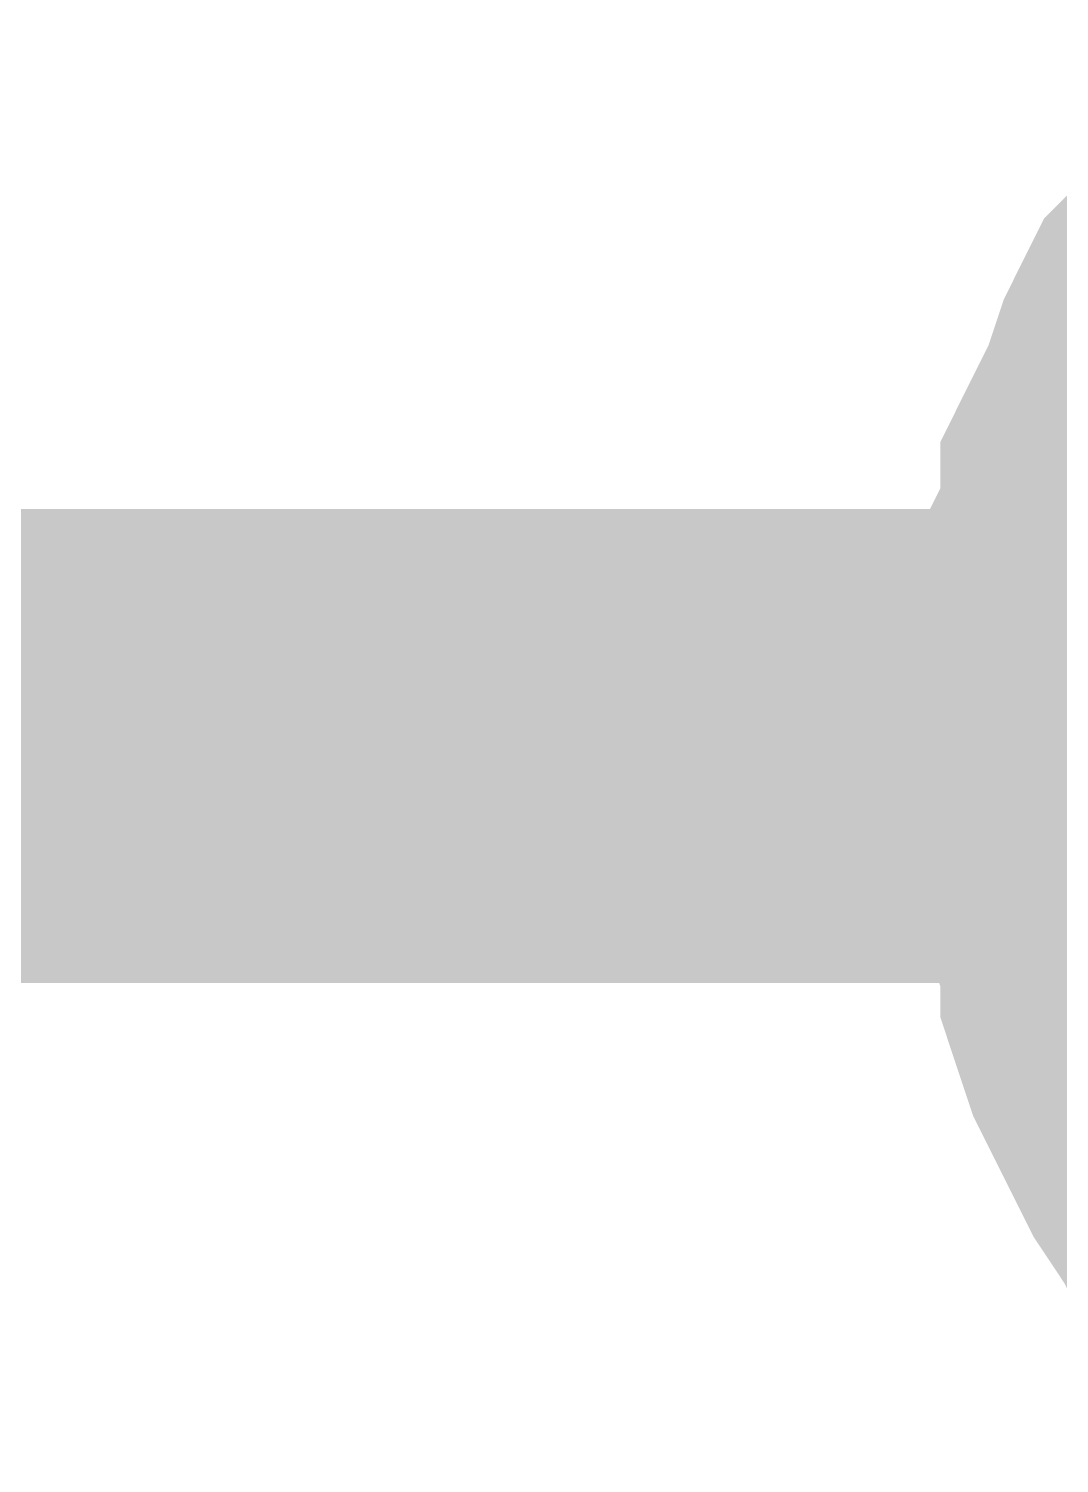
# Model space of a CAD drawing. Header units: inches. Extents: x 0 to 16.9, y 0 to 11.7.
# Drawn here: x 3.14238 to 3.16806, y 10.21575 to 10.25148 of the extents above; entities that cross this region are included whole.
import ezdxf

# ---------------------------------------------------------------- set-up
doc = ezdxf.new("R2010")
doc.units = ezdxf.units.IN
doc.header["$MEASUREMENT"] = 0
doc.layers.add('Sheet', color=255, linetype='Continuous')

msp = doc.modelspace()

# ---------------------------------------------------------------- linework, layer by layer
at = {"layer": 'Sheet'}
for points in [[(3.170217, 10.233614, 0.0118, 0.0118, 0), (3.170217, 10.234772, 0.0118, 0.0118, 0), (3.170217, 10.235544, 0.0118, 0.0118, 0), (3.170603, 10.236701, 0.0118, 0.0118, 0), (3.170603, 10.237859, 0.0118, 0.0118, 0), (3.170989, 10.23863, 0.0118, 0.0118, 0), (3.170989, 10.239788, 0.0118, 0.0118, 0), (3.171374, 10.24056, 0.0118, 0.0118, 0), (3.17176, 10.241331, 0.0118, 0.0118, 0), (3.172146, 10.242489, 0.0118, 0.0118, 0), (3.172532, 10.243261, 0.0118, 0.0118, 0), (3.173303, 10.244032, 0.0118, 0.0118, 0), (3.173689, 10.244804, 0.0118, 0.0118, 0), (3.174461, 10.245576, 0.0118, 0.0118, 0)], [(3.170217, 10.233614, 0.0118, 0.0118, 0), (3.170217, 10.234772, 0.0118, 0.0118, 0), (3.170217, 10.235544, 0.0118, 0.0118, 0), (3.170603, 10.236701, 0.0118, 0.0118, 0), (3.170603, 10.237859, 0.0118, 0.0118, 0), (3.170989, 10.23863, 0.0118, 0.0118, 0), (3.170989, 10.239788, 0.0118, 0.0118, 0), (3.171374, 10.24056, 0.0118, 0.0118, 0), (3.17176, 10.241331, 0.0118, 0.0118, 0), (3.172146, 10.242489, 0.0118, 0.0118, 0), (3.172532, 10.243261, 0.0118, 0.0118, 0), (3.173303, 10.244032, 0.0118, 0.0118, 0), (3.173689, 10.244804, 0.0118, 0.0118, 0), (3.174461, 10.245576, 0.0118, 0.0118, 0)], [(3.170217, 10.233614, 0.0118, 0.0118, 0), (3.170217, 10.234772, 0.0118, 0.0118, 0), (3.170217, 10.235544, 0.0118, 0.0118, 0), (3.170603, 10.236701, 0.0118, 0.0118, 0), (3.170603, 10.237859, 0.0118, 0.0118, 0), (3.170989, 10.23863, 0.0118, 0.0118, 0), (3.170989, 10.239788, 0.0118, 0.0118, 0), (3.171374, 10.24056, 0.0118, 0.0118, 0), (3.17176, 10.241331, 0.0118, 0.0118, 0), (3.172146, 10.242489, 0.0118, 0.0118, 0), (3.172532, 10.243261, 0.0118, 0.0118, 0), (3.173303, 10.244032, 0.0118, 0.0118, 0), (3.173689, 10.244804, 0.0118, 0.0118, 0), (3.174461, 10.245576, 0.0118, 0.0118, 0)], [(3.170217, 10.233614, 0.0118, 0.0118, 0), (3.170217, 10.234772, 0.0118, 0.0118, 0), (3.170217, 10.235544, 0.0118, 0.0118, 0), (3.170603, 10.236701, 0.0118, 0.0118, 0), (3.170603, 10.237859, 0.0118, 0.0118, 0), (3.170989, 10.23863, 0.0118, 0.0118, 0), (3.170989, 10.239788, 0.0118, 0.0118, 0), (3.171374, 10.24056, 0.0118, 0.0118, 0), (3.17176, 10.241331, 0.0118, 0.0118, 0), (3.172146, 10.242489, 0.0118, 0.0118, 0), (3.172532, 10.243261, 0.0118, 0.0118, 0), (3.173303, 10.244032, 0.0118, 0.0118, 0), (3.173689, 10.244804, 0.0118, 0.0118, 0), (3.174461, 10.245576, 0.0118, 0.0118, 0)], [(3.170217, 10.233614, 0.0118, 0.0118, 0), (3.170217, 10.234772, 0.0118, 0.0118, 0), (3.170217, 10.235544, 0.0118, 0.0118, 0), (3.170603, 10.236701, 0.0118, 0.0118, 0), (3.170603, 10.237859, 0.0118, 0.0118, 0), (3.170989, 10.23863, 0.0118, 0.0118, 0), (3.170989, 10.239788, 0.0118, 0.0118, 0), (3.171374, 10.24056, 0.0118, 0.0118, 0), (3.17176, 10.241331, 0.0118, 0.0118, 0), (3.172146, 10.242489, 0.0118, 0.0118, 0), (3.172532, 10.243261, 0.0118, 0.0118, 0), (3.173303, 10.244032, 0.0118, 0.0118, 0), (3.173689, 10.244804, 0.0118, 0.0118, 0), (3.174461, 10.245576, 0.0118, 0.0118, 0)], [(3.170217, 10.233614, 0.0118, 0.0118, 0), (3.170217, 10.234772, 0.0118, 0.0118, 0), (3.170217, 10.235544, 0.0118, 0.0118, 0), (3.170603, 10.236701, 0.0118, 0.0118, 0), (3.170603, 10.237859, 0.0118, 0.0118, 0), (3.170989, 10.23863, 0.0118, 0.0118, 0), (3.170989, 10.239788, 0.0118, 0.0118, 0), (3.171374, 10.24056, 0.0118, 0.0118, 0), (3.17176, 10.241331, 0.0118, 0.0118, 0), (3.172146, 10.242489, 0.0118, 0.0118, 0), (3.172532, 10.243261, 0.0118, 0.0118, 0), (3.173303, 10.244032, 0.0118, 0.0118, 0), (3.173689, 10.244804, 0.0118, 0.0118, 0), (3.174461, 10.245576, 0.0118, 0.0118, 0)], [(3.170217, 10.233614, 0.0118, 0.0118, 0), (3.170217, 10.234772, 0.0118, 0.0118, 0), (3.170217, 10.235544, 0.0118, 0.0118, 0), (3.170603, 10.236701, 0.0118, 0.0118, 0), (3.170603, 10.237859, 0.0118, 0.0118, 0), (3.170989, 10.23863, 0.0118, 0.0118, 0), (3.170989, 10.239788, 0.0118, 0.0118, 0), (3.171374, 10.24056, 0.0118, 0.0118, 0), (3.17176, 10.241331, 0.0118, 0.0118, 0), (3.172146, 10.242489, 0.0118, 0.0118, 0), (3.172532, 10.243261, 0.0118, 0.0118, 0), (3.173303, 10.244032, 0.0118, 0.0118, 0), (3.173689, 10.244804, 0.0118, 0.0118, 0), (3.174461, 10.245576, 0.0118, 0.0118, 0)], [(3.190277, 10.233614, 0.0118, 0.0118, 0), (2.690325, 10.233614, 0.0118, 0.0118, 0)], [(3.174461, 10.221653, 0.0118, 0.0118, 0), (3.173689, 10.222425, 0.0118, 0.0118, 0), (3.173303, 10.223196, 0.0118, 0.0118, 0), (3.172532, 10.224354, 0.0118, 0.0118, 0), (3.172146, 10.225126, 0.0118, 0.0118, 0), (3.17176, 10.225897, 0.0118, 0.0118, 0), (3.171374, 10.226669, 0.0118, 0.0118, 0), (3.170989, 10.227827, 0.0118, 0.0118, 0), (3.170989, 10.228598, 0.0118, 0.0118, 0), (3.170603, 10.229756, 0.0118, 0.0118, 0), (3.170603, 10.230528, 0.0118, 0.0118, 0), (3.170217, 10.231685, 0.0118, 0.0118, 0), (3.170217, 10.232457, 0.0118, 0.0118, 0), (3.170217, 10.233614, 0.0118, 0.0118, 0)], [(3.170217, 10.233614, 0.0118, 0.0118, 0), (3.170217, 10.233614, 0.0118, 0.0118, 0)], [(3.174461, 10.221653, 0.0118, 0.0118, 0), (3.173689, 10.222425, 0.0118, 0.0118, 0), (3.173303, 10.223196, 0.0118, 0.0118, 0), (3.172532, 10.224354, 0.0118, 0.0118, 0), (3.172146, 10.225126, 0.0118, 0.0118, 0), (3.17176, 10.225897, 0.0118, 0.0118, 0), (3.171374, 10.226669, 0.0118, 0.0118, 0), (3.170989, 10.227827, 0.0118, 0.0118, 0), (3.170989, 10.228598, 0.0118, 0.0118, 0), (3.170603, 10.229756, 0.0118, 0.0118, 0), (3.170603, 10.230528, 0.0118, 0.0118, 0), (3.170217, 10.231685, 0.0118, 0.0118, 0), (3.170217, 10.232457, 0.0118, 0.0118, 0), (3.170217, 10.233614, 0.0118, 0.0118, 0)], [(3.170217, 10.233614, 0.0118, 0.0118, 0), (3.170217, 10.233614, 0.0118, 0.0118, 0)], [(3.174461, 10.221653, 0.0118, 0.0118, 0), (3.173689, 10.222425, 0.0118, 0.0118, 0), (3.173303, 10.223196, 0.0118, 0.0118, 0), (3.172532, 10.224354, 0.0118, 0.0118, 0), (3.172146, 10.225126, 0.0118, 0.0118, 0), (3.17176, 10.225897, 0.0118, 0.0118, 0), (3.171374, 10.226669, 0.0118, 0.0118, 0), (3.170989, 10.227827, 0.0118, 0.0118, 0), (3.170989, 10.228598, 0.0118, 0.0118, 0), (3.170603, 10.229756, 0.0118, 0.0118, 0), (3.170603, 10.230528, 0.0118, 0.0118, 0), (3.170217, 10.231685, 0.0118, 0.0118, 0), (3.170217, 10.232457, 0.0118, 0.0118, 0), (3.170217, 10.233614, 0.0118, 0.0118, 0)], [(3.170217, 10.233614, 0.0118, 0.0118, 0), (3.170217, 10.233614, 0.0118, 0.0118, 0)], [(3.174461, 10.221653, 0.0118, 0.0118, 0), (3.173689, 10.222425, 0.0118, 0.0118, 0), (3.173303, 10.223196, 0.0118, 0.0118, 0), (3.172532, 10.224354, 0.0118, 0.0118, 0), (3.172146, 10.225126, 0.0118, 0.0118, 0), (3.17176, 10.225897, 0.0118, 0.0118, 0), (3.171374, 10.226669, 0.0118, 0.0118, 0), (3.170989, 10.227827, 0.0118, 0.0118, 0), (3.170989, 10.228598, 0.0118, 0.0118, 0), (3.170603, 10.229756, 0.0118, 0.0118, 0), (3.170603, 10.230528, 0.0118, 0.0118, 0), (3.170217, 10.231685, 0.0118, 0.0118, 0), (3.170217, 10.232457, 0.0118, 0.0118, 0), (3.170217, 10.233614, 0.0118, 0.0118, 0)], [(3.170217, 10.233614, 0.0118, 0.0118, 0), (3.170217, 10.233614, 0.0118, 0.0118, 0)], [(3.174461, 10.221653, 0.0118, 0.0118, 0), (3.173689, 10.222425, 0.0118, 0.0118, 0), (3.173303, 10.223196, 0.0118, 0.0118, 0), (3.172532, 10.224354, 0.0118, 0.0118, 0), (3.172146, 10.225126, 0.0118, 0.0118, 0), (3.17176, 10.225897, 0.0118, 0.0118, 0), (3.171374, 10.226669, 0.0118, 0.0118, 0), (3.170989, 10.227827, 0.0118, 0.0118, 0), (3.170989, 10.228598, 0.0118, 0.0118, 0), (3.170603, 10.229756, 0.0118, 0.0118, 0), (3.170603, 10.230528, 0.0118, 0.0118, 0), (3.170217, 10.231685, 0.0118, 0.0118, 0), (3.170217, 10.232457, 0.0118, 0.0118, 0), (3.170217, 10.233614, 0.0118, 0.0118, 0)], [(3.170217, 10.233614, 0.0118, 0.0118, 0), (3.170217, 10.233614, 0.0118, 0.0118, 0)], [(3.174461, 10.221653, 0.0118, 0.0118, 0), (3.173689, 10.222425, 0.0118, 0.0118, 0), (3.173303, 10.223196, 0.0118, 0.0118, 0), (3.172532, 10.224354, 0.0118, 0.0118, 0), (3.172146, 10.225126, 0.0118, 0.0118, 0), (3.17176, 10.225897, 0.0118, 0.0118, 0), (3.171374, 10.226669, 0.0118, 0.0118, 0), (3.170989, 10.227827, 0.0118, 0.0118, 0), (3.170989, 10.228598, 0.0118, 0.0118, 0), (3.170603, 10.229756, 0.0118, 0.0118, 0), (3.170603, 10.230528, 0.0118, 0.0118, 0), (3.170217, 10.231685, 0.0118, 0.0118, 0), (3.170217, 10.232457, 0.0118, 0.0118, 0), (3.170217, 10.233614, 0.0118, 0.0118, 0)], [(3.170217, 10.233614, 0.0118, 0.0118, 0), (3.170217, 10.233614, 0.0118, 0.0118, 0)], [(3.174461, 10.221653, 0.0118, 0.0118, 0), (3.173689, 10.222425, 0.0118, 0.0118, 0), (3.173303, 10.223196, 0.0118, 0.0118, 0), (3.172532, 10.224354, 0.0118, 0.0118, 0), (3.172146, 10.225126, 0.0118, 0.0118, 0), (3.17176, 10.225897, 0.0118, 0.0118, 0), (3.171374, 10.226669, 0.0118, 0.0118, 0), (3.170989, 10.227827, 0.0118, 0.0118, 0), (3.170989, 10.228598, 0.0118, 0.0118, 0), (3.170603, 10.229756, 0.0118, 0.0118, 0), (3.170603, 10.230528, 0.0118, 0.0118, 0), (3.170217, 10.231685, 0.0118, 0.0118, 0), (3.170217, 10.232457, 0.0118, 0.0118, 0), (3.170217, 10.233614, 0.0118, 0.0118, 0)], [(3.170217, 10.233614, 0.0118, 0.0118, 0), (3.170217, 10.233614, 0.0118, 0.0118, 0)]]:
    msp.add_lwpolyline(points, format="xyseb", dxfattribs=at)

doc.saveas('drawing.dxf')
